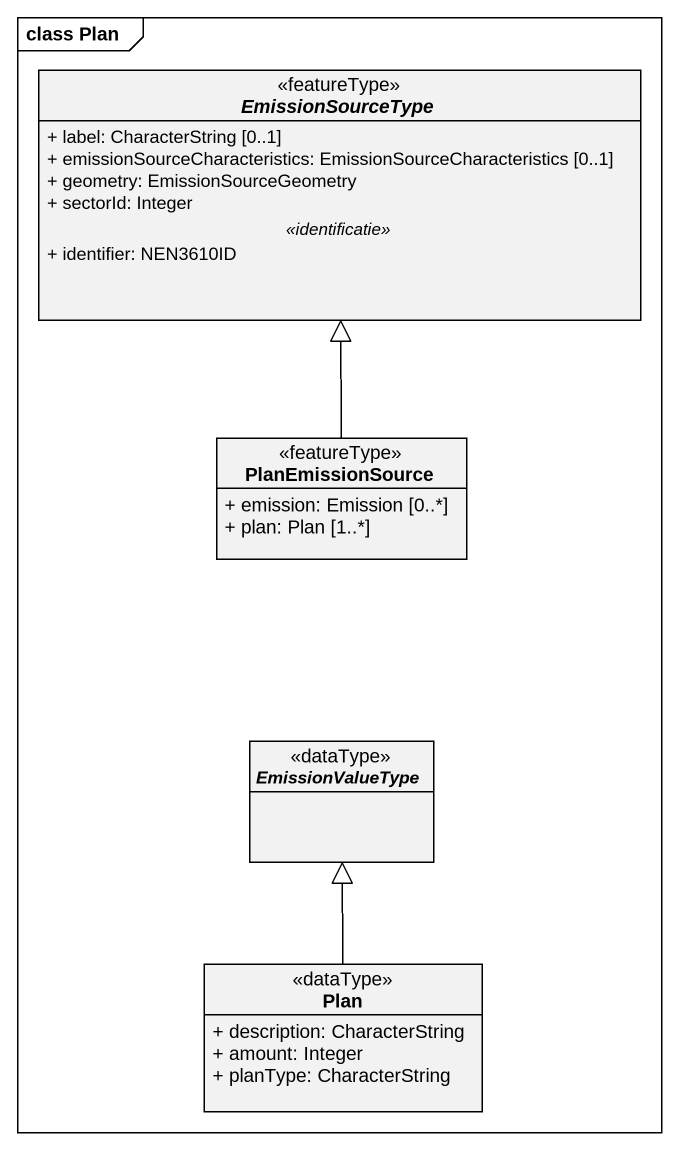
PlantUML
@startuml
mainframe class Plan
hide circle
hide empty members
skinparam classAttributeIconSize 0
abstract class EmissionSourceType <<featureType>> {
  + label: CharacterString [0..1]
  + emissionSourceCharacteristics: EmissionSourceCharacteristics [0..1]
  + geometry: EmissionSourceGeometry
  + sectorId: Integer
  .. <<identificatie>> ..
  + identifier: NEN3610ID
}
class PlanEmissionSource <<featureType>> {
  + emission: Emission [0..*]
  + plan: Plan [1..*]
}
abstract class EmissionValueType <<dataType>>
class Plan <<dataType>> {
  + description: CharacterString
  + amount: Integer
  + planType: CharacterString
}
PlanEmissionSource -up-|> EmissionSourceType
Plan -up-|> EmissionValueType
@enduml
